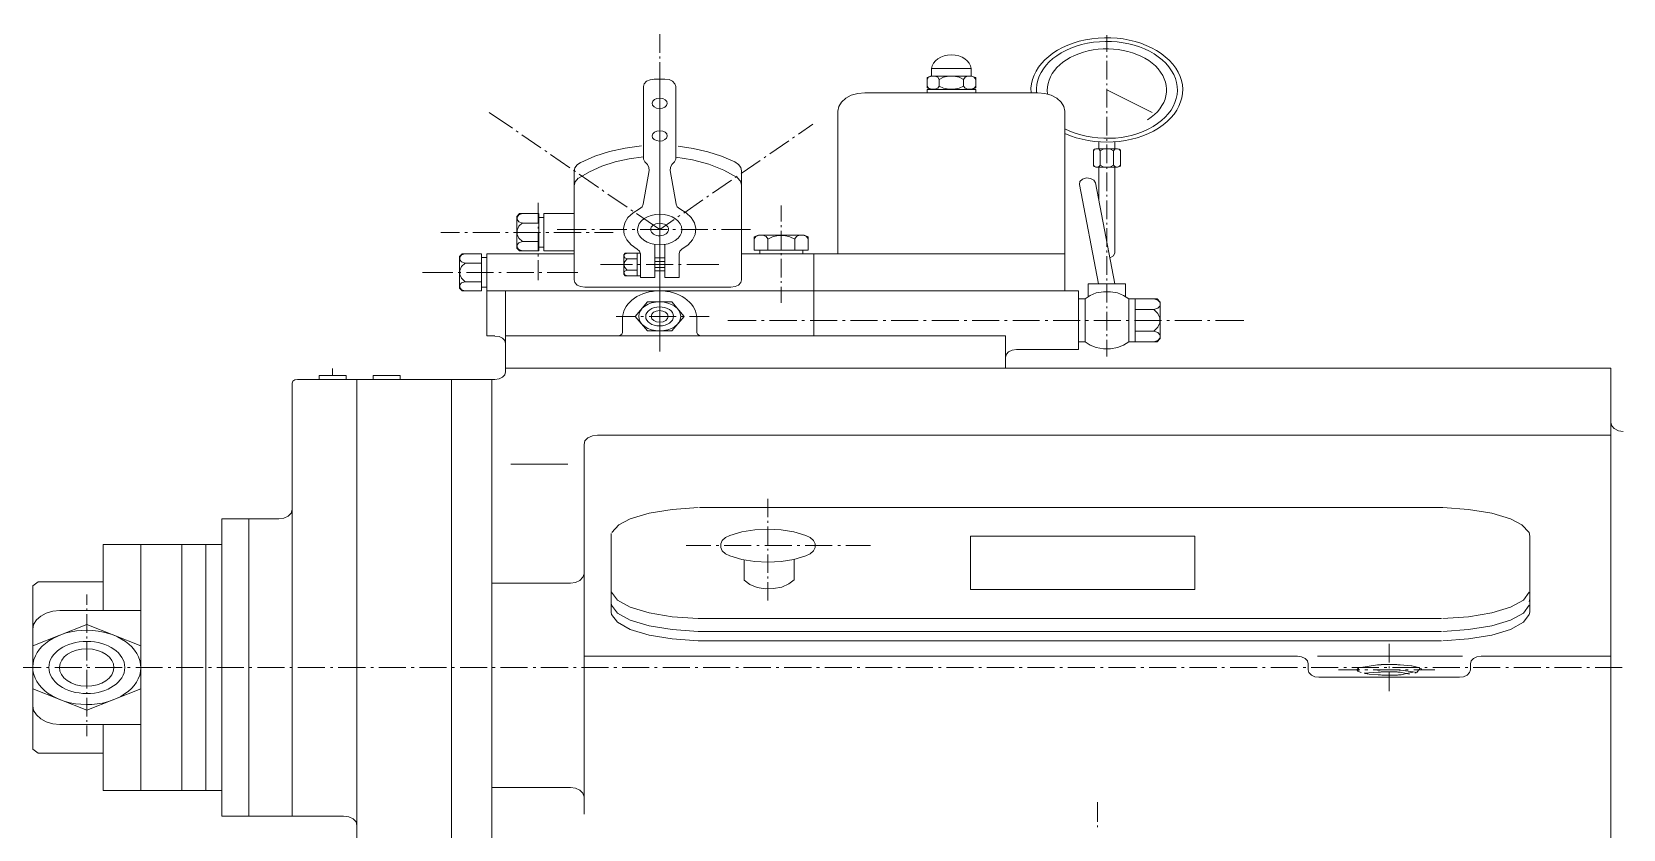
# Model space of a CAD drawing. Header units: inches. Extents: x 23291 to 181956, y 9161 to 51408.
# Drawn here: x 111994 to 112780, y 36594 to 36988 of the extents above; entities that cross this region are included whole.
import ezdxf

# ---------------------------------------------------------------- set-up
doc = ezdxf.new("R2010")
doc.units = ezdxf.units.IN
doc.header["$MEASUREMENT"] = 0
doc.layers.add('1', color=3, linetype='Continuous')
doc.layers.add('Dim', color=6, linetype='Continuous', lineweight=13)

# ---------------------------------------------------------------- blocks, each defined once
blk = doc.blocks.new('5')
at = {"layer": '1', "lineweight": 13}
for p, q in [((224.56999, -21.75937), (224.56999, -21.75103)), ((224.77073, -21.75139), (224.77073, -21.75888)), ((224.56999, -21.76189), (224.56999, -21.76105)), ((224.56999, -21.7719), (224.56999, -21.76356)), ((224.70987, -21.76644), (224.69206, -21.76644)), ((224.69206, -21.76644), (224.69206, -21.7698)), ((224.70987, -21.7698), (224.70987, -21.76644)), ((224.77073, -21.76056), (224.77073, -21.7614)), ((224.77073, -21.76301), (224.77073, -21.77141)), ((224.56268, -21.77449), (224.56307, -21.77323)), ((224.56307, -21.77323), (224.56411, -21.77211)), ((224.56411, -21.77211), (224.56562, -21.77142)), ((224.56562, -21.77142), (224.56755, -21.77113)), ((224.56756, -21.77113), (224.57234, -21.77113)), ((224.56999, -21.77113), (224.56999, -21.78009)), ((224.56999, -21.77442), (224.56999, -21.77358)), ((224.57234, -21.77113), (224.57428, -21.77141)), ((224.57428, -21.77141), (224.57579, -21.77211)), ((224.57579, -21.77211), (224.57682, -21.77323)), ((224.57682, -21.77323), (224.57723, -21.77449)), ((224.69002, -21.77043), (224.69163, -21.76981)), ((224.69002, -21.77127), (224.69072, -21.77036)), ((224.69002, -21.77512), (224.69002, -21.77043)), ((224.69073, -21.77519), (224.69002, -21.77428)), ((224.69072, -21.77036), (224.69197, -21.7698)), ((224.71018, -21.7698), (224.69163, -21.7698)), ((224.69197, -21.7698), (224.69348, -21.7698)), ((224.69348, -21.7698), (224.6948, -21.77036)), ((224.6948, -21.77036), (224.69551, -21.77127)), ((224.69551, -21.77428), (224.69481, -21.77519)), ((224.69551, -21.77127), (224.69745, -21.77036)), ((224.69551, -21.77428), (224.69551, -21.77127)), ((224.69745, -21.77526), (224.69551, -21.77428)), ((224.69745, -21.77036), (224.69979, -21.76987)), ((224.69979, -21.76987), (224.70213, -21.76987)), ((224.70213, -21.76987), (224.70447, -21.77036)), ((224.7064, -21.77428), (224.70446, -21.77526)), ((224.70447, -21.77036), (224.7064, -21.77127)), ((224.7064, -21.77127), (224.7071, -21.77036)), ((224.7064, -21.77428), (224.7064, -21.77127)), ((224.70711, -21.77519), (224.7064, -21.77428)), ((224.7071, -21.77036), (224.70833, -21.7698)), ((224.70833, -21.7698), (224.70987, -21.7698)), ((224.70987, -21.7698), (224.71118, -21.77036)), ((224.7119, -21.77043), (224.70987, -21.7698)), ((224.71118, -21.77036), (224.7119, -21.77127)), ((224.7119, -21.77428), (224.71118, -21.77519)), ((224.7119, -21.77512), (224.7119, -21.77043)), ((224.77073, -21.77309), (224.77073, -21.77393)), ((224.56268, -21.80719), (224.56268, -21.77449)), ((224.56999, -21.78443), (224.56999, -21.7761)), ((224.57723, -21.77449), (224.57723, -21.80719)), ((224.65163, -21.78149), (224.65358, -21.77974)), ((224.65358, -21.77974), (224.65602, -21.77841)), ((224.65602, -21.77841), (224.65897, -21.77757)), ((224.65897, -21.77757), (224.66211, -21.77729)), ((224.66211, -21.77729), (224.73979, -21.77729)), ((224.69163, -21.77582), (224.69002, -21.77512)), ((224.69002, -21.77729), (224.69002, -21.77582)), ((224.7119, -21.77582), (224.69002, -21.77582)), ((224.69196, -21.77575), (224.69073, -21.77519)), ((224.69348, -21.77575), (224.69196, -21.77575)), ((224.69481, -21.77519), (224.69348, -21.77575)), ((224.69979, -21.77575), (224.69745, -21.77526)), ((224.70213, -21.77575), (224.69979, -21.77575)), ((224.70446, -21.77526), (224.70213, -21.77575)), ((224.70833, -21.77575), (224.70711, -21.77519)), ((224.70987, -21.77575), (224.70833, -21.77575)), ((224.71118, -21.77519), (224.70987, -21.77575)), ((224.71018, -21.77582), (224.7119, -21.77512)), ((224.7119, -21.77729), (224.7119, -21.77582)), ((224.73979, -21.77729), (224.74296, -21.77757)), ((224.74296, -21.77757), (224.7458, -21.77841)), ((224.7458, -21.77841), (224.74835, -21.77974)), ((224.74835, -21.77974), (224.75028, -21.78149)), ((224.77073, -21.77554), (224.77073, -21.78394)), ((224.77073, -21.77603), (224.79111, -21.78619)), ((224.50383, -21.79326), (224.49344, -21.78612)), ((224.56999, -21.78177), (224.56999, -21.78262)), ((224.56999, -21.78429), (224.56999, -21.79262)), ((224.56999, -21.78696), (224.56999, -21.78612)), ((224.65001, -21.78562), (224.65041, -21.78346)), ((224.65001, -21.84968), (224.65001, -21.78562)), ((224.65041, -21.78346), (224.65163, -21.78149)), ((224.75028, -21.78149), (224.75149, -21.78346)), ((224.75149, -21.78346), (224.75191, -21.78562)), ((224.75191, -21.86635), (224.75191, -21.78562)), ((224.77073, -21.78562), (224.77073, -21.78646)), ((224.77073, -21.78808), (224.77073, -21.79647)), ((224.50638, -21.795), (224.50557, -21.79444)), ((224.56999, -21.79696), (224.56999, -21.78863)), ((224.56999, -21.79431), (224.56999, -21.79515)), ((224.63229, -21.79592), (224.63881, -21.79143)), ((224.51666, -21.80208), (224.50811, -21.79619)), ((224.5475, -21.80369), (224.55452, -21.80214)), ((224.55452, -21.80214), (224.56174, -21.80116)), ((224.56999, -21.79682), (224.56999, -21.80516)), ((224.56999, -21.79949), (224.56999, -21.79865)), ((224.56999, -21.8095), (224.56999, -21.80116)), ((224.57834, -21.80131), (224.58506, -21.80235)), ((224.58506, -21.80235), (224.59159, -21.80382)), ((224.61936, -21.80474), (224.62792, -21.79886)), ((224.62966, -21.79766), (224.63056, -21.7971)), ((224.76585, -21.80243), (224.76473, -21.80292)), ((224.76473, -21.80334), (224.76524, -21.80271)), ((224.76524, -21.80271), (224.76627, -21.8025)), ((224.77563, -21.80243), (224.76585, -21.80243)), ((224.76627, -21.8025), (224.76727, -21.80271)), ((224.76718, -21.79935), (224.76718, -21.80243)), ((224.76727, -21.80271), (224.76779, -21.80334)), ((224.76779, -21.80334), (224.76911, -21.80264)), ((224.76911, -21.80264), (224.77073, -21.80243)), ((224.77073, -21.79816), (224.77073, -21.79893)), ((224.77073, -21.80061), (224.77073, -21.80901)), ((224.77073, -21.80243), (224.77248, -21.80264)), ((224.77248, -21.80264), (224.7738, -21.80334)), ((224.77379, -21.80334), (224.77441, -21.80271)), ((224.77441, -21.79935), (224.77441, -21.80243)), ((224.77441, -21.80271), (224.77532, -21.8025)), ((224.77532, -21.8025), (224.77633, -21.80271)), ((224.77563, -21.80243), (224.77684, -21.80292)), ((224.77633, -21.80271), (224.77684, -21.80334)), ((224.5193, -21.80389), (224.5184, -21.80327)), ((224.52959, -21.81097), (224.52094, -21.80509)), ((224.53182, -21.81104), (224.53284, -21.80964)), ((224.53284, -21.80964), (224.53447, -21.80859)), ((224.53458, -21.80858), (224.54078, -21.80585)), ((224.54078, -21.80585), (224.5475, -21.80369)), ((224.54404, -21.81034), (224.54995, -21.80838)), ((224.54995, -21.80838), (224.55625, -21.80698)), ((224.55625, -21.80698), (224.56268, -21.80613)), ((224.56328, -21.80831), (224.56268, -21.80719)), ((224.5645, -21.8095), (224.56328, -21.80831)), ((224.56511, -21.81083), (224.5645, -21.8095)), ((224.56999, -21.80684), (224.56999, -21.80768)), ((224.56999, -21.80936), (224.56999, -21.81769)), ((224.57479, -21.81083), (224.57539, -21.8095)), ((224.57539, -21.8095), (224.57661, -21.80831)), ((224.57723, -21.80719), (224.57661, -21.80831)), ((224.57723, -21.80627), (224.58476, -21.80746)), ((224.58476, -21.80746), (224.59198, -21.80943)), ((224.59159, -21.80382), (224.59778, -21.80585)), ((224.59198, -21.80943), (224.59871, -21.81208)), ((224.59778, -21.80585), (224.60369, -21.80838)), ((224.60369, -21.80838), (224.60531, -21.8095)), ((224.60531, -21.8095), (224.60645, -21.8109)), ((224.60654, -21.81363), (224.6151, -21.80768)), ((224.61682, -21.80656), (224.61764, -21.80592)), ((224.76473, -21.80292), (224.76473, -21.81034)), ((224.76524, -21.81048), (224.76473, -21.80985)), ((224.76779, -21.80985), (224.76727, -21.81048)), ((224.76779, -21.80985), (224.76779, -21.80334)), ((224.7691, -21.81055), (224.76779, -21.80985)), ((224.77379, -21.80985), (224.77248, -21.81055)), ((224.77379, -21.80985), (224.77379, -21.80334)), ((224.7744, -21.81048), (224.7738, -21.80985)), ((224.77684, -21.80985), (224.77634, -21.81048)), ((224.77684, -21.80292), (224.77684, -21.81034)), ((224.53213, -21.81272), (224.53133, -21.81215)), ((224.53151, -21.81265), (224.53182, -21.81104)), ((224.53151, -21.86131), (224.53151, -21.81265)), ((224.53194, -21.81727), (224.53335, -21.81566)), ((224.53346, -21.81566), (224.53844, -21.81278)), ((224.54242, -21.81986), (224.53387, -21.81391)), ((224.53844, -21.81278), (224.54404, -21.81034)), ((224.56521, -21.8123), (224.56256, -21.82735)), ((224.56522, -21.8123), (224.56511, -21.81083)), ((224.56999, -21.81202), (224.56999, -21.81118)), ((224.56999, -21.82203), (224.56999, -21.8137)), ((224.57469, -21.8123), (224.57479, -21.81083)), ((224.57733, -21.82735), (224.57469, -21.8123)), ((224.59362, -21.82245), (224.60228, -21.81657)), ((224.59871, -21.81208), (224.60482, -21.81538)), ((224.60389, -21.81538), (224.60482, -21.81482)), ((224.60482, -21.81538), (224.60625, -21.81699)), ((224.60625, -21.81699), (224.60675, -21.81881)), ((224.60645, -21.8109), (224.60675, -21.81244)), ((224.60675, -21.81244), (224.60675, -21.86131)), ((224.75842, -21.81846), (224.75862, -21.81712)), ((224.75862, -21.81712), (224.75985, -21.81608)), ((224.75985, -21.81608), (224.76159, -21.81559)), ((224.76159, -21.81559), (224.7634, -21.8158)), ((224.7634, -21.8158), (224.76494, -21.81657)), ((224.76473, -21.81034), (224.76585, -21.81076)), ((224.76494, -21.81657), (224.76566, -21.81776)), ((224.76627, -21.81076), (224.76524, -21.81048)), ((224.77563, -21.81076), (224.76585, -21.81076)), ((224.76727, -21.81048), (224.76627, -21.81076)), ((224.76718, -21.81076), (224.76718, -21.8256)), ((224.77074, -21.81076), (224.7691, -21.81055)), ((224.77073, -21.81062), (224.77073, -21.81146)), ((224.77073, -21.81314), (224.77073, -21.82154)), ((224.77248, -21.81055), (224.77074, -21.81076)), ((224.77531, -21.81076), (224.7744, -21.81048)), ((224.77441, -21.81076), (224.77441, -21.8492)), ((224.77634, -21.81048), (224.77531, -21.81076)), ((224.77684, -21.81034), (224.77563, -21.81076)), ((224.53151, -21.81902), (224.53194, -21.81727)), ((224.54495, -21.82161), (224.54415, -21.82098)), ((224.55534, -21.82868), (224.54669, -21.8228)), ((224.56999, -21.81937), (224.56999, -21.82021)), ((224.56999, -21.82189), (224.56999, -21.83022)), ((224.56999, -21.82455), (224.56999, -21.8237)), ((224.59107, -21.82427), (224.59188, -21.82364)), ((224.76708, -21.8632), (224.75842, -21.81846)), ((224.77441, -21.8632), (224.76565, -21.81776)), ((224.77073, -21.82315), (224.77073, -21.82399)), ((224.51534, -21.82679), (224.51534, -21.83582)), ((224.55573, -21.8333), (224.55799, -21.8312)), ((224.55789, -21.83044), (224.55697, -21.82987)), ((224.55799, -21.8312), (224.56094, -21.82952)), ((224.56216, -21.82862), (224.56094, -21.82952)), ((224.56256, -21.82735), (224.56216, -21.82862)), ((224.56999, -21.83456), (224.56999, -21.82623)), ((224.57733, -21.82735), (224.57783, -21.82861)), ((224.57783, -21.82861), (224.57895, -21.82952)), ((224.57895, -21.82952), (224.5819, -21.8312)), ((224.5808, -21.83134), (224.58934, -21.82539)), ((224.5819, -21.8312), (224.58415, -21.8333)), ((224.62456, -21.82798), (224.62456, -21.83519)), ((224.77073, -21.82567), (224.77073, -21.83407)), ((224.50699, -21.83162), (224.50586, -21.83289)), ((224.50587, -21.83288), (224.50587, -21.8471)), ((224.50596, -21.83316), (224.50677, -21.83211)), ((224.50596, -21.83428), (224.50596, -21.83316)), ((224.50677, -21.83526), (224.50596, -21.83428)), ((224.50596, -21.83904), (224.50677, -21.83729)), ((224.50677, -21.83211), (224.50831, -21.83162)), ((224.50831, -21.83583), (224.50677, -21.83526)), ((224.50677, -21.83729), (224.50831, -21.83582)), ((224.51564, -21.83162), (224.50699, -21.83162)), ((224.51564, -21.83583), (224.50831, -21.83583)), ((224.51534, -21.8375), (224.51534, -21.83834)), ((224.51564, -21.84836), (224.51564, -21.83162)), ((224.51798, -21.8333), (224.51564, -21.8333)), ((224.51798, -21.84836), (224.51798, -21.83162)), ((224.53151, -21.83162), (224.51798, -21.83162)), ((224.55371, -21.83834), (224.55432, -21.83575)), ((224.55402, -21.84094), (224.55371, -21.83834)), ((224.55432, -21.83575), (224.55573, -21.8333)), ((224.56999, -21.83876), (224.55961, -21.83162)), ((224.56999, -21.83191), (224.56999, -21.83274)), ((224.57651, -21.83428), (224.56999, -21.83876)), ((224.56999, -21.83442), (224.56999, -21.84275)), ((224.56999, -21.83709), (224.56999, -21.83625)), ((224.57815, -21.83309), (224.57906, -21.83253)), ((224.58415, -21.8333), (224.58558, -21.83575)), ((224.58558, -21.83575), (224.58619, -21.83835)), ((224.58619, -21.83835), (224.58589, -21.84094)), ((224.62456, -21.83687), (224.62456, -21.83771)), ((224.77073, -21.83568), (224.77073, -21.83652)), ((224.77073, -21.83821), (224.77073, -21.84654)), ((224.48001, -21.84002), (224.47167, -21.84002)), ((224.48369, -21.84002), (224.48246, -21.84002)), ((224.49823, -21.84002), (224.48611, -21.84002)), ((224.5019, -21.84002), (224.50068, -21.84002)), ((224.51647, -21.84002), (224.50435, -21.84002)), ((224.50596, -21.84093), (224.50596, -21.83904)), ((224.50677, -21.84268), (224.50596, -21.84093)), ((224.50596, -21.84569), (224.50677, -21.84471)), ((224.50596, -21.84682), (224.50596, -21.84569)), ((224.50831, -21.84415), (224.50677, -21.84268)), ((224.50677, -21.84471), (224.50831, -21.84415)), ((224.50831, -21.84415), (224.51564, -21.84415)), ((224.51534, -21.83995), (224.51534, -21.84836)), ((224.52012, -21.84002), (224.5189, -21.84002)), ((224.53468, -21.84002), (224.52247, -21.84002)), ((224.537, -21.83876), (224.52399, -21.83876)), ((224.53824, -21.84002), (224.537, -21.84002)), ((224.54069, -21.83876), (224.53946, -21.83876)), ((224.54913, -21.84002), (224.54069, -21.84002)), ((224.55525, -21.83876), (224.54302, -21.83876)), ((224.55525, -21.84345), (224.55402, -21.84094)), ((224.55717, -21.8457), (224.55525, -21.84345)), ((224.55991, -21.84752), (224.55717, -21.8457)), ((224.55881, -21.83876), (224.55768, -21.83876)), ((224.57347, -21.83876), (224.56124, -21.83876)), ((224.56777, -21.84548), (224.56777, -21.86033)), ((224.56999, -21.8471), (224.56999, -21.83876)), ((224.56999, -21.84444), (224.56999, -21.84528)), ((224.57224, -21.84548), (224.57224, -21.86033)), ((224.57702, -21.83876), (224.5758, -21.83876)), ((224.59159, -21.83876), (224.57947, -21.83876)), ((224.58272, -21.8457), (224.57998, -21.84752)), ((224.58465, -21.84345), (224.58272, -21.8457)), ((224.58589, -21.84094), (224.58465, -21.84345)), ((224.59524, -21.83876), (224.59403, -21.83876)), ((224.61071, -21.83876), (224.59769, -21.83876)), ((224.61245, -21.84206), (224.61429, -21.84129)), ((224.61245, -21.84297), (224.61315, -21.84191)), ((224.61245, -21.84801), (224.61245, -21.84205)), ((224.61315, -21.84191), (224.61458, -21.84135)), ((224.63485, -21.84129), (224.61429, -21.84129)), ((224.61458, -21.84135), (224.61632, -21.84135)), ((224.61632, -21.84135), (224.61773, -21.84191)), ((224.61773, -21.84191), (224.61846, -21.84297)), ((224.61846, -21.84303), (224.62068, -21.84198)), ((224.61846, -21.84297), (224.61846, -21.84801)), ((224.62068, -21.84198), (224.62323, -21.84142)), ((224.62323, -21.84142), (224.62589, -21.84142)), ((224.62456, -21.83939), (224.62456, -21.84772)), ((224.62589, -21.84142), (224.62843, -21.84198)), ((224.62843, -21.84198), (224.63067, -21.84303)), ((224.63067, -21.84297), (224.63138, -21.84191)), ((224.63067, -21.84801), (224.63067, -21.84297)), ((224.63138, -21.84191), (224.63281, -21.84135)), ((224.63281, -21.84135), (224.63454, -21.84135)), ((224.63454, -21.84135), (224.63596, -21.84191)), ((224.63667, -21.84206), (224.63484, -21.84129)), ((224.63596, -21.84191), (224.63668, -21.84297)), ((224.63667, -21.84205), (224.63667, -21.84801)), ((224.48123, -21.84961), (224.48011, -21.85094)), ((224.48012, -21.85094), (224.48012, -21.86509)), ((224.48022, -21.85115), (224.48103, -21.85017)), ((224.48022, -21.85234), (224.48022, -21.85115)), ((224.48103, -21.85333), (224.48022, -21.85234)), ((224.48103, -21.85017), (224.48256, -21.84961)), ((224.48122, -21.84968), (224.48988, -21.84968)), ((224.48988, -21.84968), (224.48988, -21.86635)), ((224.49233, -21.85136), (224.48988, -21.85136)), ((224.53151, -21.84968), (224.49233, -21.84968)), ((224.49233, -21.88658), (224.49233, -21.84968)), ((224.50699, -21.84836), (224.50586, -21.8471)), ((224.50677, -21.84779), (224.50596, -21.84682)), ((224.50831, -21.84836), (224.50677, -21.84779)), ((224.51564, -21.84836), (224.50699, -21.84836)), ((224.51534, -21.85003), (224.51534, -21.85081)), ((224.51534, -21.85248), (224.51534, -21.86152)), ((224.51564, -21.84667), (224.51799, -21.84667)), ((224.53151, -21.84836), (224.51798, -21.84836)), ((224.55381, -21.85067), (224.55432, -21.84982)), ((224.55432, -21.85151), (224.55381, -21.85067)), ((224.55452, -21.8494), (224.55392, -21.85017)), ((224.55392, -21.85879), (224.55392, -21.85017)), ((224.55432, -21.84982), (224.55534, -21.8494)), ((224.55534, -21.85192), (224.55432, -21.85151)), ((224.55432, -21.85312), (224.55534, -21.85193)), ((224.56134, -21.8494), (224.55452, -21.8494)), ((224.55981, -21.85192), (224.55534, -21.85192)), ((224.55981, -21.85956), (224.55981, -21.8494)), ((224.56094, -21.84843), (224.55991, -21.84752)), ((224.56124, -21.84955), (224.56094, -21.84843)), ((224.56134, -21.86032), (224.56134, -21.84954)), ((224.56777, -21.85151), (224.57224, -21.85151)), ((224.56999, -21.84695), (224.56999, -21.85528)), ((224.56999, -21.84961), (224.56999, -21.84877)), ((224.56999, -21.85963), (224.56999, -21.85129)), ((224.57865, -21.84955), (224.57895, -21.84843)), ((224.57865, -21.86033), (224.57865, -21.84955)), ((224.57895, -21.84843), (224.57998, -21.84752)), ((224.75191, -21.84968), (224.60675, -21.84968)), ((224.63667, -21.84801), (224.61245, -21.84801)), ((224.6149, -21.84801), (224.6149, -21.84969)), ((224.62456, -21.8494), (224.62456, -21.85024)), ((224.62456, -21.85192), (224.62456, -21.86026)), ((224.63423, -21.84968), (224.63423, -21.848)), ((224.63912, -21.84968), (224.63912, -21.88658)), ((224.77073, -21.84821), (224.77073, -21.84905)), ((224.77073, -21.85074), (224.77073, -21.85907)), ((224.77379, -21.85059), (224.77217, -21.85151)), ((224.77441, -21.8492), (224.77379, -21.85059)), ((224.47706, -21.85802), (224.46343, -21.85802)), ((224.48072, -21.85802), (224.47951, -21.85802)), ((224.48022, -21.8571), (224.48103, -21.85536)), ((224.48022, -21.85893), (224.48022, -21.8571)), ((224.48103, -21.86067), (224.48022, -21.85893)), ((224.48256, -21.85382), (224.48103, -21.85333)), ((224.48103, -21.85536), (224.48256, -21.85382)), ((224.48988, -21.85382), (224.48256, -21.85382)), ((224.49528, -21.85802), (224.48317, -21.85802)), ((224.49883, -21.85802), (224.49772, -21.85802)), ((224.5135, -21.85802), (224.50129, -21.85802)), ((224.51708, -21.85802), (224.51586, -21.85802)), ((224.53315, -21.85802), (224.5195, -21.85802)), ((224.54343, -21.85444), (224.55778, -21.85444)), ((224.55381, -21.8583), (224.55432, -21.85746)), ((224.55432, -21.85914), (224.55381, -21.8583)), ((224.55392, -21.85452), (224.55432, -21.85312)), ((224.55432, -21.85585), (224.55392, -21.85452)), ((224.55452, -21.85956), (224.55392, -21.85879)), ((224.55534, -21.85704), (224.55432, -21.85585)), ((224.55432, -21.85746), (224.55534, -21.85704)), ((224.55534, -21.85956), (224.55432, -21.85914)), ((224.56134, -21.85956), (224.55452, -21.85956)), ((224.55981, -21.85704), (224.55534, -21.85704)), ((224.56022, -21.85444), (224.56145, -21.85444)), ((224.56389, -21.85444), (224.576, -21.85444)), ((224.56777, -21.85319), (224.57224, -21.85319)), ((224.56777, -21.85578), (224.57224, -21.85578)), ((224.56777, -21.85739), (224.57224, -21.85739)), ((224.56999, -21.85697), (224.56999, -21.85781)), ((224.56999, -21.85949), (224.56999, -21.86782)), ((224.57845, -21.85444), (224.57967, -21.85444)), ((224.58212, -21.85444), (224.59646, -21.85444)), ((224.48123, -21.86635), (224.48011, -21.86509)), ((224.48022, -21.86368), (224.48103, -21.86271)), ((224.48022, -21.86487), (224.48022, -21.86368)), ((224.48103, -21.86586), (224.48022, -21.86487)), ((224.48256, -21.86221), (224.48103, -21.86067)), ((224.48103, -21.86271), (224.48256, -21.86221)), ((224.48256, -21.86635), (224.48103, -21.86586)), ((224.48988, -21.86635), (224.48122, -21.86635)), ((224.48988, -21.86221), (224.48256, -21.86221)), ((224.48988, -21.86467), (224.49233, -21.86467)), ((224.75811, -21.86635), (224.49233, -21.86635)), ((224.50077, -21.86634), (224.50077, -21.90276)), ((224.53182, -21.86256), (224.53152, -21.86131)), ((224.53293, -21.86369), (224.53182, -21.86256)), ((224.53447, -21.86439), (224.53293, -21.86369)), ((224.53631, -21.86467), (224.53447, -21.86439)), ((224.60186, -21.86467), (224.53631, -21.86467)), ((224.56777, -21.86032), (224.56134, -21.86032)), ((224.56999, -21.86214), (224.56999, -21.8613)), ((224.56999, -21.87216), (224.56999, -21.86376)), ((224.57224, -21.86032), (224.57865, -21.86032)), ((224.6038, -21.86439), (224.60186, -21.86467)), ((224.60531, -21.86369), (224.6038, -21.86439)), ((224.60645, -21.86256), (224.60531, -21.86369)), ((224.60675, -21.86131), (224.60645, -21.86256)), ((224.62456, -21.86194), (224.62456, -21.86278)), ((224.62456, -21.86446), (224.62456, -21.87167)), ((224.75811, -21.86635), (224.75811, -21.89274)), ((224.77919, -21.8632), (224.76239, -21.8632)), ((224.7624, -21.8632), (224.7624, -21.86887)), ((224.76605, -21.86725), (224.76922, -21.8667)), ((224.76922, -21.8667), (224.77237, -21.8667)), ((224.77073, -21.86074), (224.77073, -21.86159)), ((224.77073, -21.86327), (224.77073, -21.8716)), ((224.77237, -21.8667), (224.77553, -21.86725)), ((224.77919, -21.86887), (224.77919, -21.8632)), ((224.559, -21.87783), (224.56451, -21.87132)), ((224.56451, -21.87132), (224.5754, -21.87132)), ((224.56999, -21.8695), (224.56999, -21.87034)), ((224.56999, -21.87202), (224.56999, -21.88035)), ((224.56999, -21.87468), (224.56999, -21.87384)), ((224.5754, -21.87132), (224.5809, -21.87784)), ((224.76097, -21.86985), (224.75811, -21.86985)), ((224.76097, -21.86985), (224.76331, -21.86838)), ((224.76097, -21.88924), (224.76097, -21.86985)), ((224.76331, -21.86838), (224.76605, -21.86725)), ((224.77073, -21.87328), (224.77073, -21.87412)), ((224.77553, -21.86725), (224.77827, -21.86838)), ((224.77827, -21.86838), (224.78061, -21.86985)), ((224.78061, -21.86985), (224.79344, -21.86985)), ((224.78061, -21.86985), (224.78061, -21.88924)), ((224.78345, -21.86985), (224.78345, -21.88924)), ((224.79192, -21.86985), (224.79364, -21.87048)), ((224.79364, -21.87412), (224.79192, -21.87475)), ((224.79344, -21.86985), (224.79466, -21.87139)), ((224.79364, -21.87048), (224.79466, -21.8716)), ((224.79466, -21.873), (224.79364, -21.87412)), ((224.79466, -21.88777), (224.79466, -21.87139)), ((224.79466, -21.8716), (224.79466, -21.873)), ((224.55921, -21.87783), (224.55035, -21.87783)), ((224.55331, -21.88497), (224.55331, -21.87783)), ((224.56451, -21.88434), (224.55899, -21.87783)), ((224.56277, -21.87783), (224.56155, -21.87783)), ((224.57733, -21.87783), (224.56521, -21.87783)), ((224.56999, -21.88469), (224.56999, -21.87629)), ((224.5809, -21.87783), (224.57539, -21.88434)), ((224.58099, -21.87783), (224.57977, -21.87783)), ((224.5922, -21.87783), (224.58343, -21.87783)), ((224.58658, -21.87783), (224.58658, -21.88497)), ((224.60054, -21.87958), (224.61326, -21.87958)), ((224.61571, -21.87958), (224.61682, -21.87958)), ((224.61927, -21.87958), (224.63149, -21.87958)), ((224.63382, -21.87958), (224.63505, -21.87958)), ((224.63748, -21.87958), (224.6496, -21.87958)), ((224.65204, -21.87958), (224.65327, -21.87958)), ((224.65572, -21.87958), (224.66783, -21.87958)), ((224.67026, -21.87958), (224.67148, -21.87958)), ((224.67394, -21.87958), (224.68605, -21.87958)), ((224.68849, -21.87958), (224.6897, -21.87958)), ((224.69215, -21.87958), (224.70427, -21.87958)), ((224.70672, -21.87958), (224.70794, -21.87958)), ((224.71027, -21.87958), (224.72248, -21.87958)), ((224.72484, -21.87958), (224.72606, -21.87958)), ((224.72849, -21.87958), (224.7406, -21.87958)), ((224.74305, -21.87958), (224.74427, -21.87958)), ((224.74671, -21.87958), (224.75884, -21.87958)), ((224.76127, -21.87958), (224.76249, -21.87958)), ((224.76493, -21.87958), (224.77706, -21.87958)), ((224.77073, -21.8758), (224.77073, -21.88414)), ((224.77949, -21.87958), (224.7807, -21.87958)), ((224.78316, -21.87958), (224.79527, -21.87958)), ((224.79192, -21.87475), (224.78345, -21.87475)), ((224.79192, -21.87468), (224.79364, -21.87643)), ((224.79364, -21.87643), (224.79456, -21.87846)), ((224.79456, -21.88063), (224.79364, -21.88266)), ((224.79456, -21.87846), (224.79456, -21.88063)), ((224.79771, -21.87958), (224.79893, -21.87958)), ((224.80128, -21.87958), (224.81349, -21.87958)), ((224.81594, -21.87958), (224.81705, -21.87958)), ((224.81949, -21.87958), (224.83222, -21.87958)), ((224.4959, -21.88658), (224.49233, -21.88658)), ((224.4959, -21.88665), (224.49783, -21.88686)), ((224.49783, -21.88686), (224.49934, -21.88763)), ((224.49934, -21.88763), (224.50038, -21.88868)), ((224.72523, -21.88658), (224.50077, -21.88658)), ((224.55209, -21.88638), (224.55085, -21.88658)), ((224.55299, -21.88574), (224.55209, -21.88638)), ((224.55331, -21.88497), (224.55299, -21.88574)), ((224.5754, -21.88434), (224.5645, -21.88434)), ((224.56999, -21.88203), (224.56999, -21.88287)), ((224.56999, -21.88448), (224.56999, -21.89351)), ((224.56999, -21.88721), (224.56999, -21.88637)), ((224.5869, -21.88574), (224.58658, -21.88497)), ((224.58781, -21.88637), (224.5869, -21.88574)), ((224.58903, -21.88658), (224.58781, -21.88637)), ((224.72523, -21.90107), (224.72523, -21.88658)), ((224.77073, -21.88581), (224.77073, -21.88665)), ((224.77073, -21.88834), (224.77073, -21.89582)), ((224.78345, -21.88442), (224.79192, -21.88442)), ((224.79364, -21.88266), (224.79192, -21.88442)), ((224.79192, -21.88442), (224.79364, -21.88497)), ((224.79364, -21.88861), (224.79192, -21.88924)), ((224.79344, -21.88924), (224.79466, -21.88777)), ((224.79364, -21.88497), (224.79466, -21.88616)), ((224.79466, -21.88749), (224.79364, -21.88861)), ((224.79466, -21.88616), (224.79466, -21.88749)), ((224.50038, -21.88868), (224.50077, -21.89001)), ((224.56999, -21.89351), (224.56999, -21.88883)), ((224.72523, -21.89611), (224.72564, -21.89477)), ((224.72564, -21.89477), (224.72666, -21.89372)), ((224.72666, -21.89372), (224.72829, -21.89303)), ((224.72829, -21.89303), (224.73013, -21.89274)), ((224.75811, -21.89274), (224.73013, -21.89274)), ((224.76097, -21.88924), (224.75811, -21.88924)), ((224.7633, -21.89078), (224.76098, -21.88924)), ((224.76605, -21.89184), (224.7633, -21.89078)), ((224.76921, -21.89239), (224.76605, -21.89184)), ((224.77237, -21.89239), (224.76921, -21.89239)), ((224.77552, -21.89184), (224.77237, -21.89239)), ((224.77827, -21.89078), (224.77552, -21.89184)), ((224.78061, -21.88924), (224.77827, -21.89078)), ((224.78061, -21.88924), (224.79344, -21.88924)), ((224.4231, -21.90122), (224.4231, -21.90444)), ((224.50077, -21.90276), (224.50038, -21.90401)), ((224.99712, -21.90107), (224.50077, -21.90107)), ((224.99712, -22.33207), (224.99712, -21.90107)), ((224.40488, -21.9078), (224.40519, -21.90696)), ((224.40488, -22.10236), (224.40488, -21.9078)), ((224.40519, -21.90696), (224.4061, -21.90632)), ((224.4061, -21.90632), (224.40735, -21.90612)), ((224.4959, -21.90611), (224.40734, -21.90611)), ((224.42922, -21.90443), (224.41709, -21.90443)), ((224.41709, -21.90611), (224.41709, -21.90443)), ((224.42922, -21.90612), (224.42922, -21.90443)), ((224.434, -22.13743), (224.434, -21.90611)), ((224.45345, -21.90443), (224.44133, -21.90443)), ((224.44133, -21.90443), (224.44133, -21.90612)), ((224.45345, -21.90612), (224.45345, -21.90443)), ((224.47655, -22.15914), (224.47655, -21.90611)), ((224.49466, -21.90611), (224.49466, -22.22579)), ((224.49783, -21.90584), (224.4959, -21.90611)), ((224.49934, -21.90514), (224.49783, -21.90584)), ((224.50038, -21.90401), (224.49934, -21.90514)), ((224.53773, -21.93237), (224.53977, -21.93145)), ((224.53977, -21.93145), (224.54201, -21.93118)), ((224.99712, -21.93118), (224.54201, -21.93118)), ((224.99754, -21.92691), (224.99712, -21.92544)), ((224.99865, -21.92823), (224.99754, -21.92691)), ((225.0005, -21.92915), (224.99865, -21.92823)), ((225.00263, -21.92957), (225.0005, -21.92915)), ((224.536, -21.93531), (224.53641, -21.9337)), ((224.536, -22.10152), (224.536, -21.93531)), ((224.53641, -21.9337), (224.53773, -21.93237)), ((224.52868, -21.94413), (224.50313, -21.94413)), ((224.61855, -21.95981), (224.61855, -21.96801)), ((224.40448, -21.96618), (224.40315, -21.96752)), ((224.40488, -21.96458), (224.40448, -21.96618)), ((224.55677, -21.96877), (224.56521, -21.96625)), ((224.56521, -21.96625), (224.5756, -21.96451)), ((224.5756, -21.96451), (224.58719, -21.96366)), ((224.91996, -21.96366), (224.58781, -21.96366)), ((224.92161, -21.96366), (224.91997, -21.96366)), ((224.93321, -21.96451), (224.92161, -21.96366)), ((224.94359, -21.96625), (224.93321, -21.96451)), ((224.95204, -21.96877), (224.9436, -21.96625)), ((224.39888, -21.9687), (224.37333, -21.9687)), ((224.37333, -22.10236), (224.37333, -21.9687)), ((224.38554, -22.10236), (224.38554, -21.9687)), ((224.40123, -21.96843), (224.39887, -21.96871)), ((224.40315, -21.96752), (224.40123, -21.96843)), ((224.54852, -21.97493), (224.55167, -21.97143)), ((224.55167, -21.97143), (224.55677, -21.96877)), ((224.60685, -21.97466), (224.61264, -21.97368)), ((224.61264, -21.97368), (224.61855, -21.97339)), ((224.61855, -21.96968), (224.61855, -21.97053)), ((224.61855, -21.9722), (224.61855, -21.98054)), ((224.61855, -21.97339), (224.62446, -21.97368)), ((224.62446, -21.97368), (224.63028, -21.97466)), ((224.95713, -21.97143), (224.95203, -21.96877)), ((224.96038, -21.97493), (224.95713, -21.97143)), ((224.32009, -22.01002), (224.32009, -21.98033)), ((224.37333, -21.98033), (224.32009, -21.98033)), ((224.337, -22.09081), (224.337, -21.98033)), ((224.35531, -22.09081), (224.35531, -21.98033)), ((224.3661, -21.98033), (224.3661, -22.09081)), ((224.54812, -22.01057), (224.54812, -21.97535)), ((224.5929, -21.98081), (224.58181, -21.98081)), ((224.59656, -21.98081), (224.59535, -21.98081)), ((224.59738, -21.97997), (224.59809, -21.97843)), ((224.59738, -21.98159), (224.59738, -21.97997)), ((224.59809, -21.97843), (224.59951, -21.97717)), ((224.61112, -21.98081), (224.59891, -21.98081)), ((224.59951, -21.97717), (224.60145, -21.9762)), ((224.60145, -21.9762), (224.60685, -21.97466)), ((224.61468, -21.98081), (224.61358, -21.98081)), ((224.62934, -21.98081), (224.61712, -21.98081)), ((224.63028, -21.97466), (224.63567, -21.9762)), ((224.6329, -21.98081), (224.63169, -21.98081)), ((224.64746, -21.98081), (224.63534, -21.98081)), ((224.63567, -21.9762), (224.63759, -21.97718)), ((224.63759, -21.97718), (224.63903, -21.97844)), ((224.63903, -21.97844), (224.63973, -21.97998)), ((224.63973, -21.97998), (224.63973, -21.98159)), ((224.65114, -21.98081), (224.64991, -21.98081)), ((224.66458, -21.98081), (224.65357, -21.98081)), ((224.70956, -22.00049), (224.70956, -21.97655)), ((224.81034, -21.97655), (224.70957, -21.97655)), ((224.81034, -22.00049), (224.81034, -21.97655)), ((224.96069, -21.97655), (224.96039, -21.97494)), ((224.96069, -21.97669), (224.96069, -22.01057)), ((224.59809, -21.98313), (224.59738, -21.98159)), ((224.59951, -21.98445), (224.59809, -21.98313)), ((224.60145, -21.98544), (224.59951, -21.98445)), ((224.60685, -21.98698), (224.60145, -21.98544)), ((224.61264, -21.98796), (224.60685, -21.98698)), ((224.60797, -21.99636), (224.60797, -21.98719)), ((224.61855, -21.98824), (224.61264, -21.98796)), ((224.61855, -21.98222), (224.61855, -21.98306)), ((224.61855, -21.98474), (224.61855, -21.99307)), ((224.62446, -21.98796), (224.61855, -21.98824)), ((224.63028, -21.98698), (224.62446, -21.98796)), ((224.63567, -21.98544), (224.63028, -21.98698)), ((224.63037, -21.98697), (224.63037, -21.99615)), ((224.63759, -21.98446), (224.63567, -21.98544)), ((224.63903, -21.98313), (224.63759, -21.98446)), ((224.63973, -21.98159), (224.63903, -21.98313)), ((224.53548, -21.99503), (224.53416, -21.99643)), ((224.536, -21.99349), (224.53548, -21.99503)), ((224.61855, -21.99475), (224.61855, -21.99559)), ((224.29088, -21.99713), (224.28843, -21.99881)), ((224.28843, -21.99881), (224.28843, -22.07232)), ((224.32009, -21.99713), (224.29088, -21.99713)), ((224.31266, -22.00742), (224.31266, -22.00273)), ((224.5299, -21.99762), (224.49466, -21.99762)), ((224.53222, -21.99734), (224.5299, -21.99762)), ((224.53416, -21.99643), (224.53222, -21.99734)), ((224.55095, -22.00526), (224.54831, -22.00175)), ((224.61051, -21.99825), (224.60797, -21.99635)), ((224.61377, -21.99958), (224.61051, -21.99825)), ((224.61733, -22.00021), (224.61377, -21.99958)), ((224.62111, -22.00014), (224.61733, -22.00021)), ((224.61855, -21.99727), (224.61855, -22.00546)), ((224.62475, -21.99945), (224.62111, -22.00014)), ((224.62792, -21.99804), (224.62475, -21.99945)), ((224.63037, -21.99615), (224.62792, -21.99804)), ((224.81034, -22.00049), (224.70957, -22.00049)), ((224.95785, -22.00526), (224.96048, -22.00175)), ((224.29739, -22.01029), (224.30055, -22.01001)), ((224.30055, -22.01002), (224.337, -22.01002)), ((224.31266, -22.00995), (224.31266, -22.0091)), ((224.54831, -22.00756), (224.54811, -22.00652)), ((224.55095, -22.01114), (224.54831, -22.00756)), ((224.55677, -22.00841), (224.55096, -22.00525)), ((224.56521, -22.01099), (224.55677, -22.00841)), ((224.94359, -22.01099), (224.95203, -22.00841)), ((224.95204, -22.00841), (224.95785, -22.00525)), ((224.95785, -22.01114), (224.96048, -22.00756)), ((224.96048, -22.00588), (224.96069, -22.00491)), ((224.28843, -22.01834), (224.28884, -22.01618)), ((224.28843, -22.02591), (224.31266, -22.01625)), ((224.28884, -22.01618), (224.29005, -22.01414)), ((224.29005, -22.01414), (224.29201, -22.01246)), ((224.29201, -22.01246), (224.29444, -22.01114)), ((224.29444, -22.01114), (224.29739, -22.01029)), ((224.31266, -22.01995), (224.31266, -22.01162)), ((224.31266, -22.01625), (224.337, -22.02591)), ((224.54831, -22.01176), (224.54811, -22.01072)), ((224.55095, -22.01526), (224.54831, -22.01176)), ((224.55677, -22.01429), (224.55096, -22.01114)), ((224.55677, -22.01848), (224.55096, -22.01526)), ((224.56521, -22.0168), (224.55677, -22.01428)), ((224.5756, -22.01275), (224.56521, -22.01099)), ((224.5756, -22.01856), (224.56521, -22.0168)), ((224.5872, -22.01352), (224.5756, -22.01275)), ((224.58894, -22.01358), (224.5872, -22.01352)), ((224.92099, -22.01358), (224.58893, -22.01358)), ((224.92161, -22.01352), (224.9332, -22.01275)), ((224.93321, -22.01275), (224.94359, -22.01099)), ((224.93321, -22.01856), (224.94359, -22.0168)), ((224.94359, -22.0168), (224.95203, -22.01428)), ((224.95204, -22.01429), (224.95785, -22.01114)), ((224.95204, -22.01848), (224.95785, -22.01526)), ((224.95785, -22.01526), (224.96048, -22.01176)), ((224.96048, -22.01176), (224.96069, -22.01072)), ((224.31266, -22.02248), (224.31266, -22.02164)), ((224.31266, -22.03249), (224.31266, -22.02409)), ((224.56521, -22.02101), (224.55677, -22.01849)), ((224.5756, -22.02275), (224.56521, -22.021)), ((224.5872, -22.01939), (224.5756, -22.01855)), ((224.5872, -22.02352), (224.5756, -22.02276)), ((224.58894, -22.01939), (224.5872, -22.01939)), ((224.58894, -22.0236), (224.5872, -22.02352)), ((224.92099, -22.01939), (224.58893, -22.01939)), ((224.92099, -22.0236), (224.58893, -22.0236)), ((224.92161, -22.01939), (224.9332, -22.01855)), ((224.92161, -22.02352), (224.9332, -22.02276)), ((224.93321, -22.02275), (224.94359, -22.021)), ((224.94359, -22.02101), (224.95203, -22.01849)), ((224.536, -22.03052), (224.85635, -22.03052)), ((224.85635, -22.03052), (224.85818, -22.03081)), ((224.85818, -22.03081), (224.8598, -22.03151)), ((224.8598, -22.03151), (224.86083, -22.03263)), ((224.93046, -22.03052), (224.8654, -22.03052)), ((224.89758, -22.02493), (224.89758, -22.0334)), ((224.93433, -22.03263), (224.93544, -22.03151)), ((224.93544, -22.03151), (224.93696, -22.03081)), ((224.93696, -22.03081), (224.93889, -22.03052)), ((224.99712, -22.03052), (224.93889, -22.03052)), ((224.2922, -22.03556), (224.27998, -22.03556)), ((224.29587, -22.03556), (224.29464, -22.03556)), ((224.31042, -22.03556), (224.29831, -22.03556)), ((224.31266, -22.03501), (224.31266, -22.03417)), ((224.31266, -22.04502), (224.31266, -22.03662)), ((224.31409, -22.03556), (224.31288, -22.03556)), ((224.32865, -22.03556), (224.31643, -22.03556)), ((224.3322, -22.03556), (224.33099, -22.03556)), ((224.34676, -22.03556), (224.33465, -22.03556)), ((224.35043, -22.03556), (224.34921, -22.03556)), ((224.36498, -22.03556), (224.35287, -22.03556)), ((224.36865, -22.03556), (224.36743, -22.03556)), ((224.38321, -22.03556), (224.3711, -22.03556)), ((224.38687, -22.03556), (224.38564, -22.03556)), ((224.40143, -22.03556), (224.38932, -22.03556)), ((224.40509, -22.03556), (224.40388, -22.03556)), ((224.41965, -22.03556), (224.40753, -22.03556)), ((224.42321, -22.03556), (224.42209, -22.03556)), ((224.43786, -22.03556), (224.42565, -22.03556)), ((224.44143, -22.03556), (224.44022, -22.03556)), ((224.45599, -22.03556), (224.44387, -22.03556)), ((224.45965, -22.03556), (224.45843, -22.03556)), ((224.47421, -22.03556), (224.46209, -22.03556)), ((224.47787, -22.03556), (224.47665, -22.03556)), ((224.49243, -22.03556), (224.48032, -22.03556)), ((224.49609, -22.03556), (224.49487, -22.03556)), ((224.51065, -22.03556), (224.49855, -22.03556)), ((224.51431, -22.03556), (224.5131, -22.03556)), ((224.52886, -22.03556), (224.51665, -22.03556)), ((224.53243, -22.03556), (224.53122, -22.03556)), ((224.54699, -22.03556), (224.53487, -22.03556)), ((224.55066, -22.03556), (224.54944, -22.03556)), ((224.56521, -22.03556), (224.55311, -22.03556)), ((224.56889, -22.03556), (224.56765, -22.03556)), ((224.58344, -22.03556), (224.57132, -22.03556)), ((224.5871, -22.03556), (224.58589, -22.03556)), ((224.60166, -22.03556), (224.58955, -22.03556)), ((224.60532, -22.03556), (224.60411, -22.03556)), ((224.61988, -22.03556), (224.60767, -22.03556)), ((224.62343, -22.03556), (224.62232, -22.03556)), ((224.6381, -22.03556), (224.62588, -22.03556)), ((224.64167, -22.03556), (224.64045, -22.03556)), ((224.65621, -22.03556), (224.64411, -22.03556)), ((224.65989, -22.03556), (224.65867, -22.03556)), ((224.67444, -22.03556), (224.66233, -22.03556)), ((224.6781, -22.03556), (224.67688, -22.03556)), ((224.69267, -22.03556), (224.68055, -22.03556)), ((224.69632, -22.03556), (224.69511, -22.03556)), ((224.71088, -22.03556), (224.69877, -22.03556)), ((224.71455, -22.03556), (224.71334, -22.03556)), ((224.7291, -22.03556), (224.71689, -22.03556)), ((224.73267, -22.03556), (224.73145, -22.03556)), ((224.74722, -22.03556), (224.73511, -22.03556)), ((224.75088, -22.03556), (224.74967, -22.03556)), ((224.76545, -22.03556), (224.75332, -22.03556)), ((224.76911, -22.03556), (224.76789, -22.03556)), ((224.78366, -22.03556), (224.77155, -22.03556)), ((224.78733, -22.03556), (224.7861, -22.03556)), ((224.80189, -22.03556), (224.78978, -22.03556)), ((224.80554, -22.03556), (224.80432, -22.03556)), ((224.8201, -22.03556), (224.80789, -22.03556)), ((224.82367, -22.03556), (224.82245, -22.03556)), ((224.83822, -22.03556), (224.82612, -22.03556)), ((224.84189, -22.03556), (224.84068, -22.03556)), ((224.85644, -22.03556), (224.84434, -22.03556)), ((224.86012, -22.03556), (224.8589, -22.03556)), ((224.86083, -22.03263), (224.86123, -22.03389)), ((224.86123, -22.03389), (224.86123, -22.03662)), ((224.86154, -22.03787), (224.86124, -22.03662)), ((224.86265, -22.039), (224.86154, -22.03787)), ((224.87467, -22.03556), (224.86255, -22.03556)), ((224.87478, -22.03662), (224.88435, -22.03662)), ((224.87834, -22.03556), (224.87712, -22.03556)), ((224.8929, -22.03556), (224.88079, -22.03556)), ((224.88312, -22.03683), (224.88301, -22.03676)), ((224.88302, -22.03655), (224.88312, -22.03641)), ((224.88302, -22.03662), (224.88302, -22.03655)), ((224.88302, -22.03676), (224.88302, -22.03662)), ((224.88353, -22.03599), (224.88312, -22.03641)), ((224.88344, -22.03718), (224.88312, -22.03683)), ((224.88364, -22.03732), (224.88383, -22.03585)), ((224.88496, -22.03781), (224.88383, -22.03739)), ((224.89229, -22.03437), (224.88393, -22.03577)), ((224.89258, -22.03767), (224.88628, -22.03815)), ((224.8877, -22.03837), (224.88668, -22.03823)), ((224.88669, -22.03662), (224.8879, -22.03662)), ((224.8879, -22.03844), (224.8877, -22.03837)), ((224.88831, -22.03851), (224.8879, -22.03844)), ((224.89258, -22.03893), (224.88862, -22.0385)), ((224.89035, -22.03662), (224.90246, -22.03662)), ((224.8929, -22.03431), (224.89229, -22.03437)), ((224.8929, -22.03676), (224.89238, -22.03676)), ((224.8929, -22.03767), (224.89258, -22.03767)), ((224.89339, -22.03431), (224.8929, -22.03431)), ((224.89352, -22.03676), (224.8929, -22.03676)), ((224.8932, -22.0376), (224.89291, -22.03767)), ((224.89361, -22.0376), (224.8932, -22.0376)), ((224.89401, -22.03431), (224.89338, -22.03431)), ((224.89401, -22.03669), (224.89351, -22.03676)), ((224.89391, -22.03753), (224.89361, -22.0376)), ((224.89432, -22.03753), (224.89391, -22.03753)), ((224.89452, -22.03424), (224.89401, -22.0343)), ((224.89461, -22.03669), (224.89401, -22.03669)), ((224.89461, -22.03753), (224.89432, -22.03753)), ((224.89513, -22.03424), (224.89451, -22.03424)), ((224.89522, -22.03669), (224.89461, -22.03669)), ((224.89504, -22.03753), (224.89461, -22.03753)), ((224.89544, -22.03746), (224.89504, -22.03753)), ((224.89565, -22.03424), (224.89513, -22.03424)), ((224.89574, -22.03662), (224.89522, -22.03668)), ((224.89656, -22.03556), (224.89533, -22.03556)), ((224.89574, -22.03746), (224.89544, -22.03746)), ((224.89626, -22.03424), (224.89564, -22.03424)), ((224.89635, -22.03662), (224.89574, -22.03662)), ((224.89617, -22.03746), (224.89574, -22.03746)), ((224.89656, -22.03746), (224.89617, -22.03746)), ((224.89686, -22.03417), (224.89626, -22.03424)), ((224.89809, -22.03662), (224.89636, -22.03662)), ((224.89809, -22.03746), (224.89655, -22.03746)), ((224.89798, -22.03417), (224.89686, -22.03417)), ((224.89758, -22.03508), (224.89758, -22.03592)), ((224.89758, -22.0376), (224.89758, -22.04615)), ((224.89859, -22.03424), (224.89798, -22.03417)), ((224.8987, -22.03662), (224.89808, -22.03662)), ((224.89849, -22.03746), (224.89809, -22.03746)), ((224.89891, -22.03746), (224.89849, -22.03746)), ((224.8992, -22.03424), (224.89859, -22.03424)), ((224.8993, -22.03662), (224.89869, -22.03662)), ((224.8993, -22.03746), (224.89891, -22.03746)), ((224.91112, -22.03556), (224.899, -22.03556)), ((224.89972, -22.03424), (224.8992, -22.03424)), ((224.89982, -22.03669), (224.8993, -22.03662)), ((224.89962, -22.03746), (224.8993, -22.03746)), ((224.90003, -22.03746), (224.89962, -22.03746)), ((224.90033, -22.03424), (224.89972, -22.03424)), ((224.90043, -22.03669), (224.89981, -22.03669)), ((224.90043, -22.03753), (224.90003, -22.03746)), ((224.90094, -22.03424), (224.90033, -22.03424)), ((224.90094, -22.03669), (224.90043, -22.03669)), ((224.90072, -22.03753), (224.90043, -22.03753)), ((224.90114, -22.03753), (224.90072, -22.03753)), ((224.90144, -22.03431), (224.90093, -22.03424)), ((224.90156, -22.03669), (224.90093, -22.03669)), ((224.90144, -22.0376), (224.90114, -22.03753)), ((224.90204, -22.03431), (224.90144, -22.03431)), ((224.90185, -22.0376), (224.90144, -22.0376)), ((224.90204, -22.03676), (224.90156, -22.03669)), ((224.90216, -22.0376), (224.90186, -22.0376)), ((224.90256, -22.03431), (224.90204, -22.03431)), ((224.90265, -22.03676), (224.90204, -22.03676)), ((224.90256, -22.03767), (224.90216, -22.0376)), ((224.90256, -22.03431), (224.90755, -22.03487)), ((224.90674, -22.03851), (224.90256, -22.03767)), ((224.90837, -22.03746), (224.90266, -22.03676)), ((224.90878, -22.03753), (224.90286, -22.03886)), ((224.9049, -22.03662), (224.90611, -22.03662)), ((224.90755, -22.03487), (224.90776, -22.03487)), ((224.91131, -22.03578), (224.90775, -22.03487)), ((224.90856, -22.03662), (224.91803, -22.03662)), ((224.90908, -22.03809), (224.90948, -22.03767)), ((224.91152, -22.03591), (224.90979, -22.03795)), ((224.91213, -22.03641), (224.91183, -22.03606)), ((224.91213, -22.03662), (224.91213, -22.03641)), ((224.91213, -22.03669), (224.91213, -22.03662)), ((224.91213, -22.03683), (224.91213, -22.03669)), ((224.91468, -22.03556), (224.91355, -22.03556)), ((224.92933, -22.03556), (224.91712, -22.03556)), ((224.93289, -22.03556), (224.93169, -22.03556)), ((224.93361, -22.03787), (224.93259, -22.039)), ((224.93402, -22.03662), (224.93361, -22.03787)), ((224.93402, -22.03389), (224.93433, -22.03263)), ((224.93402, -22.03662), (224.93402, -22.03389)), ((224.94745, -22.03556), (224.93534, -22.03556)), ((224.95113, -22.03556), (224.94991, -22.03556)), ((224.96567, -22.03556), (224.95356, -22.03556)), ((224.96934, -22.03556), (224.96812, -22.03556)), ((224.9839, -22.03556), (224.97178, -22.03556)), ((224.98756, -22.03556), (224.98634, -22.03556)), ((225.00212, -22.03556), (224.99, -22.03556)), ((224.31266, -22.05482), (224.28843, -22.04523)), ((224.337, -22.04523), (224.31266, -22.05482)), ((224.86419, -22.0397), (224.86265, -22.039)), ((224.86601, -22.03998), (224.86419, -22.0397)), ((224.92914, -22.03998), (224.86601, -22.03998)), ((224.8932, -22.03893), (224.89257, -22.03893)), ((224.89371, -22.03893), (224.8932, -22.03893)), ((224.89432, -22.039), (224.8937, -22.03893)), ((224.89482, -22.039), (224.89432, -22.039)), ((224.89544, -22.039), (224.89482, -22.039)), ((224.89605, -22.039), (224.89543, -22.039)), ((224.89839, -22.03907), (224.89605, -22.039)), ((224.89891, -22.03907), (224.89839, -22.03907)), ((224.89951, -22.039), (224.8989, -22.03906)), ((224.90012, -22.039), (224.89951, -22.039)), ((224.90062, -22.039), (224.90012, -22.039)), ((224.90124, -22.039), (224.90061, -22.039)), ((224.90175, -22.03893), (224.90124, -22.039)), ((224.90236, -22.03893), (224.90174, -22.03893)), ((224.90287, -22.03886), (224.90236, -22.03893)), ((224.93096, -22.0397), (224.92914, -22.03998)), ((224.93259, -22.039), (224.93096, -22.0397)), ((224.28884, -22.05489), (224.28843, -22.05279)), ((224.31266, -22.04747), (224.31266, -22.0467)), ((224.31266, -22.05755), (224.31266, -22.04915)), ((224.29005, -22.05692), (224.28884, -22.05489)), ((224.29201, -22.05867), (224.29005, -22.05692)), ((224.29444, -22.06), (224.29201, -22.05867)), ((224.29739, -22.06084), (224.29444, -22.06)), ((224.31266, -22.06), (224.31266, -22.05923)), ((224.30055, -22.06112), (224.29739, -22.06084)), ((224.337, -22.06112), (224.30055, -22.06112)), ((224.31266, -22.06638), (224.31266, -22.06168)), ((224.32009, -22.09081), (224.32009, -22.06112)), ((224.28843, -22.07232), (224.29089, -22.07401)), ((224.32009, -22.074), (224.29088, -22.074)), ((224.37333, -22.09081), (224.32009, -22.09081)), ((224.49466, -22.08947), (224.5299, -22.08947)), ((224.5299, -22.08947), (224.53222, -22.08982)), ((224.53222, -22.08982), (224.53417, -22.09074)), ((224.53417, -22.09074), (224.53549, -22.09207)), ((224.53549, -22.09207), (224.53599, -22.09368)), ((224.37332, -22.10236), (224.428, -22.10236)), ((224.428, -22.10236), (224.43034, -22.10271)), ((224.43034, -22.10271), (224.43227, -22.10361)), ((224.76657, -22.09613), (224.76657, -22.10488)), ((224.43227, -22.10361), (224.4336, -22.10495)), ((224.4336, -22.10495), (224.434, -22.10656)), ((224.76657, -22.10656), (224.76657, -22.1074))]:
    blk.add_line(p, q, dxfattribs=at)
at = {"layer": '1', "lineweight": 13, "extrusion": (0, 0, -1)}
for centre, major_axis, ratio, start_param, end_param in [((224.77076, -21.77603), (-0.03407, 0.00001), 0.688479, -0.054122, 5.298761), ((224.77079, -21.77601), (-0.03167, 0.00007), 0.687485, -0.062174, 5.349466), ((224.7708, -21.77598), (-0.02677, 0.00005), 0.688266, -0.104642, 3.960641), ((224.70096, -21.76696), (-0.00893, 0), 0.747219, 0.07794, 3.063653), ((224.56996, -21.78205), (-0.00342, 0.00002), 0.682273, 0.015039, 6.298224), ((224.56996, -21.79668), (-0.00342, 0.00002), 0.682273, 0.015039, 6.298224), ((224.56998, -21.83877), (-0.00996, 0.00006), 0.689058, 0.02288723334194054, 6.306072540521527), ((224.56995, -21.83875), (0.00402, 0.00002), 0.699103, 1.549504, 7.832689), ((224.56995, -21.87878), (-0.01669, 0), 0.747219, 0.076066, 3.065527), ((224.56998, -21.87779), (-0.00944, 0.00001), 0.690859, 0.002286, 6.285471), ((224.56993, -21.8778), (0.00625, 0.00006), 0.687519, 1.536776262189711, 7.819961569369298), ((224.56995, -21.8778), (0.00382, 0.00001), 0.685568, 1.563695, 7.84688), ((224.31271, -22.03553), (-0.02428, 0.00006), 0.687638, 0.008272, 6.291457), ((224.31272, -22.03556), (-0.01705, 0.00001), 0.687034, 0.001434, 6.284619), ((224.31266, -22.03558), (-0.01222, 0.00003), 0.688047, 0.00777, 6.290955)]:
    blk.add_ellipse(centre, major_axis=major_axis, ratio=ratio, start_param=start_param, end_param=end_param, dxfattribs=at)

msp = doc.modelspace()

# ---------------------------------------------------------------- linework, layer by layer
msp.add_open_spline([(102008.15, 38756.27), (103204.48, 38248.03), (105131.89, 37390.91), (109175.85, 35826.99), (112823.77, 35070.29), (117769.55, 35070.29), (121406.78, 35085.26), (123831.05, 35070.17)], degree=3, knots=[0, 0, 0, 0, 3.550687, 7.088547, 10.454406, 13.763203, 20.376363, 20.376363, 20.376363, 20.376363])
msp.add_open_spline([(102008.15, 38756.27), (103204.48, 38248.03), (105131.89, 37390.91), (109175.85, 35826.99), (112823.77, 35070.29), (117769.55, 35070.29), (121406.78, 35085.26), (123831.05, 35070.17)], degree=3, knots=[0, 0, 0, 0, 3.550687, 7.088547, 10.454406, 13.763203, 20.376363, 20.376363, 20.376363, 20.376363])

# ---------------------------------------------------------------- block references
at = {"layer": 'Dim', "xscale": 1100, "yscale": 1100, "zscale": 1100}
msp.add_blockref('5', (-134722.54, 60913.32), dxfattribs=at)

doc.saveas('drawing.dxf')
